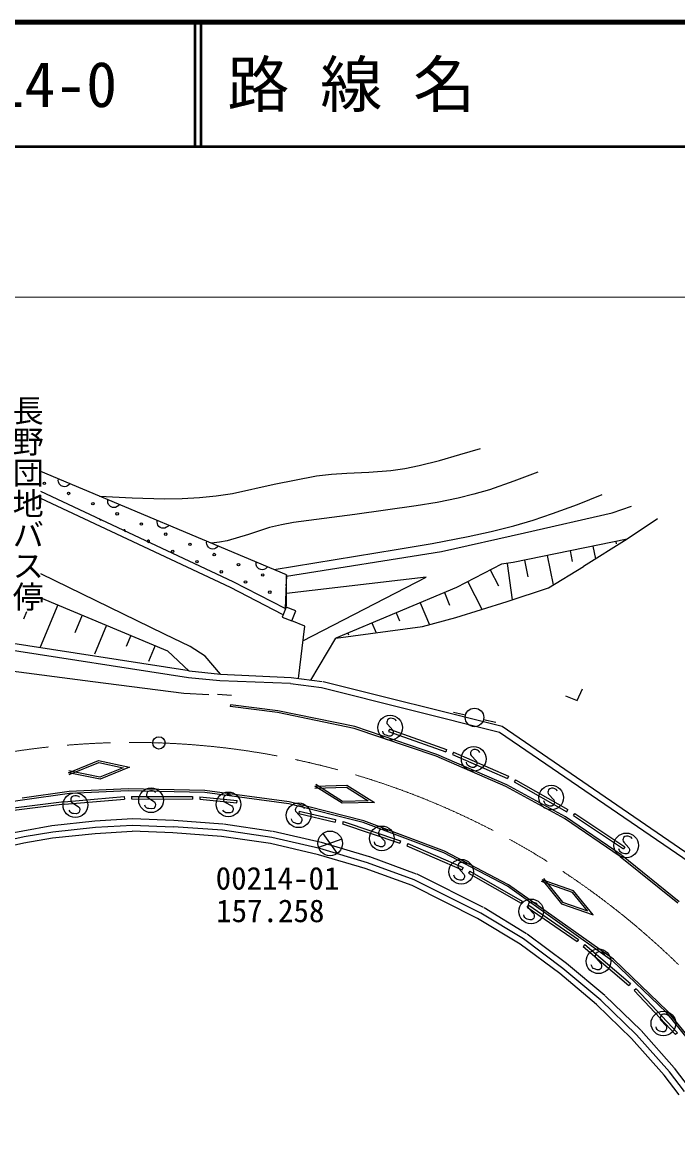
# Model space of a CAD drawing. Units: millimetres, scale not verified. Extents: x 40000 to 680000, y 20000 to 380000.
# Drawn here: x 163854 to 216688, y 290073 to 380000 of the extents above; entities that cross this region are included whole.
import ezdxf
from ezdxf.enums import TextEntityAlignment as Align

# ---------------------------------------------------------------- set-up
doc = ezdxf.new("R2010")
doc.units = ezdxf.units.MM
doc.header["$LTSCALE"] = 1000
doc.linetypes.add('CHAIN', pattern=[18.5, 12, -1.5, 3.5, -1.5])
for name, color, linetype, lineweight in [('M-BGD', 7, 'Continuous', 25), ('M-BMK', 2, 'CHAIN', 13), ('M-BMK-HTXT', 7, 'Continuous', 13), ('M-BMK-SRVR', 3, 'Continuous', 25), ('M-TTL', 2, 'Continuous', 140), ('M-TTL-LINE', 7, 'Continuous', 50)]:
    doc.layers.add(name, color=color, linetype=linetype, lineweight=lineweight)
doc.layers.add('M-TTL-TXT', color=7, linetype='Continuous')
doc.styles.add('@ＭＳ ゴシック', font='')
doc.styles.add('ＭＳ ゴシック', font='')
doc.styles.get('@ＭＳ ゴシック').set_extended_font_data('@MS Gothic')
doc.styles.get('ＭＳ ゴシック').set_extended_font_data('MS Gothic')

msp = doc.modelspace()

# ---------------------------------------------------------------- linework, layer by layer
at = {"layer": 'M-BGD'}
for p, q in [((199128, 345143), (199960, 345396)), ((199960, 345396), (200791, 345652)), ((195841, 344256), (197493, 344670)), ((197493, 344670), (199128, 345143)), ((185156, 335451), (165334, 343774)), ((187561, 343425), (188792, 343565)), ((188792, 343565), (190029, 343645)), ((190029, 343645), (191797, 343721)), ((191797, 343721), (193558, 343858)), ((193558, 343858), (194704, 344027)), ((194704, 344027), (195841, 344256)), ((205422, 343730), (203484, 342997)), ((166753, 343054), (166763, 343174)), ((166770, 342941), (166753, 343054)), ((166818, 342801), (166770, 342941)), ((166896, 342703), (166818, 342801)), ((166991, 342626), (166896, 342703)), ((167134, 342566), (166991, 342626)), ((167510, 342630), (167380, 342565)), ((167603, 342697), (167510, 342630)), ((167685, 342787), (167603, 342697)), ((180790, 342020), (184169, 342752)), ((184169, 342752), (187561, 343425)), ((203484, 342997), (201521, 342318)), ((180860, 334887), (165334, 342181)), ((167255, 342552), (167134, 342566)), ((167380, 342565), (167255, 342552)), ((170080, 341792), (172697, 341656)), ((178150, 341687), (179474, 341824)), ((179474, 341824), (180790, 342020)), ((200259, 341944), (198981, 341628)), ((201521, 342318), (200259, 341944)), ((208600, 341133), (210602, 341918)), ((180630, 334421), (165334, 341607)), ((170738, 341380), (170748, 341501)), ((170755, 341267), (170738, 341380)), ((170803, 341128), (170755, 341267)), ((170881, 341030), (170803, 341128)), ((170976, 340952), (170881, 341030)), ((171119, 340892), (170976, 340952)), ((171240, 340879), (171119, 340892)), ((171365, 340892), (171240, 340879)), ((171495, 340957), (171365, 340892)), ((171588, 341023), (171495, 340957)), ((171670, 341114), (171588, 341023)), ((172697, 341656), (175321, 341580)), ((175321, 341580), (176731, 341603)), ((176731, 341603), (178150, 341687)), ((195607, 341015), (190666, 340315)), ((197306, 341293), (195607, 341015)), ((198981, 341628), (197306, 341293)), ((206596, 340391), (208600, 341133)), ((211396, 340452), (212960, 340992)), ((190666, 340315), (185706, 339660)), ((204327, 338848), (211396, 340452)), ((205044, 339873), (206596, 340391)), ((215065, 339967), (212612, 338319)), ((174723, 339707), (174733, 339828)), ((174740, 339594), (174723, 339707)), ((174788, 339455), (174740, 339594)), ((174866, 339357), (174788, 339455)), ((174961, 339279), (174866, 339357)), ((175103, 339219), (174961, 339279)), ((175225, 339206), (175103, 339219)), ((175350, 339219), (175225, 339206)), ((175480, 339283), (175350, 339219)), ((175573, 339350), (175480, 339283)), ((175655, 339441), (175573, 339350)), ((183792, 339259), (182091, 338696)), ((184742, 339489), (183792, 339259)), ((185706, 339660), (184742, 339489)), ((201646, 338947), (203484, 339415)), ((203484, 339415), (205044, 339873)), ((178708, 338034), (178718, 338155)), ((180368, 338190), (179743, 338083)), ((182091, 338696), (180368, 338190)), ((196899, 337985), (199791, 338536)), ((197654, 337324), (204327, 338848)), ((199791, 338536), (201646, 338947)), ((212612, 338319), (203418, 336440)), ((212612, 338319), (209087, 336130)), ((211693, 338131), (211727, 337961)), ((178725, 337921), (178708, 338034)), ((178772, 337782), (178725, 337921)), ((178851, 337684), (178772, 337782)), ((178945, 337606), (178851, 337684)), ((179088, 337546), (178945, 337606)), ((179210, 337533), (179088, 337546)), ((179743, 338083), (179101, 338005)), ((179335, 337546), (179210, 337533)), ((179465, 337610), (179335, 337546)), ((179558, 337677), (179465, 337610)), ((179640, 337768), (179558, 337677)), ((185152, 335333), (197654, 337324)), ((189068, 336686), (194004, 337494)), ((194004, 337494), (196899, 337985)), ((208015, 337380), (208188, 336532)), ((209854, 337756), (210062, 336736)), ((182693, 336361), (182702, 336481)), ((182710, 336248), (182693, 336361)), ((184151, 335885), (189068, 336686)), ((203418, 336440), (202489, 336314)), ((202953, 336377), (203351, 333446)), ((204337, 336628), (204611, 335289)), ((206176, 337004), (206660, 334639)), ((175325, 330676), (165334, 335528)), ((182757, 336109), (182710, 336248)), ((182836, 336011), (182757, 336109)), ((182930, 335933), (182836, 336011)), ((183073, 335873), (182930, 335933)), ((183195, 335860), (183073, 335873)), ((183320, 335872), (183195, 335860)), ((183450, 335937), (183320, 335872)), ((183543, 336004), (183450, 335937)), ((183624, 336094), (183543, 336004)), ((185156, 335451), (185056, 332726)), ((185148, 332917), (185156, 335451)), ((202489, 336314), (198847, 334428)), ((201578, 335843), (202237, 334570)), ((206282, 334407), (209087, 336130)), ((185056, 332726), (180860, 334887)), ((196424, 335277), (185148, 333950)), ((186477, 330140), (196424, 335277)), ((199758, 334900), (200911, 332673)), ((184818, 332264), (180630, 334421)), ((198847, 334428), (189129, 330354)), ((197876, 334021), (198302, 333005)), ((202931, 333308), (206282, 334407)), ((166719, 333031), (165301, 329634)), ((165334, 333599), (175549, 329334)), ((185122, 332851), (184804, 332038)), ((185903, 332546), (185122, 332851)), ((195932, 333206), (196676, 331430)), ((198791, 332005), (202931, 333308)), ((164178, 332461), (163939, 331889)), ((168680, 332213), (168081, 330776)), ((184804, 332038), (185585, 331733)), ((185585, 331733), (185903, 332546)), ((193988, 332391), (194265, 331731)), ((196123, 331279), (198791, 332005)), ((170642, 331394), (169662, 329046)), ((186623, 331321), (185585, 331733)), ((186119, 327101), (186623, 331321)), ((189129, 330354), (196123, 331279)), ((192044, 331576), (192377, 330784)), ((172603, 330575), (172222, 329663)), ((177383, 329679), (175325, 330676)), ((187114, 326974), (189129, 330354)), ((190101, 330762), (190156, 330629)), ((177243, 327154), (161977, 329525)), ((177314, 327709), (162394, 330027)), ((174565, 329756), (174022, 328457)), ((175549, 329334), (177317, 327696)), ((178593, 328897), (177383, 329679)), ((179838, 327442), (178593, 328897)), ((169546, 326818), (162338, 327768)), ((177314, 327709), (179835, 327456)), ((179835, 327456), (185533, 327175)), ((176862, 325889), (169546, 326818)), ((179772, 326899), (177243, 327154)), ((185470, 326679), (179772, 326899)), ((185470, 326679), (187977, 326361)), ((185533, 327175), (188040, 326857)), ((188098, 326846), (202537, 323242)), ((178894, 325785), (176862, 325889)), ((180708, 325711), (179598, 325810)), ((187977, 326361), (202329, 322778)), ((207633, 325702), (208592, 325322)), ((208592, 325322), (209025, 326259)), ((180634, 324983), (180615, 324834)), ((184434, 324352), (180615, 324834)), ((184459, 324501), (180634, 324983)), ((190616, 323077), (184434, 324352)), ((190656, 323222), (184459, 324501)), ((193300, 323762), (193261, 323653)), ((193395, 323847), (193300, 323762)), ((193522, 323886), (193395, 323847)), ((193657, 323881), (193522, 323886)), ((193805, 323835), (193657, 323881)), ((193899, 323784), (193805, 323835)), ((193960, 323728), (193899, 323784)), ((199577, 324131), (198605, 324366)), ((201038, 323793), (202015, 323578)), ((197211, 320822), (190616, 323077)), ((197265, 320962), (190656, 323222)), ((192956, 322727), (192924, 322858)), ((193261, 323653), (193244, 323580)), ((193244, 323580), (193252, 323473)), ((193252, 323473), (193302, 323400)), ((193302, 323400), (193729, 322936)), ((193447, 322999), (193381, 322810)), ((193447, 322999), (198054, 321384)), ((193729, 322936), (193759, 322833)), ((193995, 323655), (193960, 323728)), ((202537, 323242), (220760, 310751)), ((193010, 322632), (192956, 322727)), ((193088, 322560), (193010, 322632)), ((193179, 322516), (193088, 322560)), ((193398, 322448), (193179, 322516)), ((193381, 322810), (197987, 321196)), ((193560, 322445), (193398, 322448)), ((193653, 322510), (193560, 322445)), ((193715, 322590), (193653, 322510)), ((193760, 322701), (193715, 322590)), ((193759, 322833), (193760, 322701)), ((202329, 322778), (220477, 310338)), ((198054, 321384), (197987, 321196)), ((198609, 321163), (198528, 320980)), ((198609, 321163), (203039, 319209)), ((199996, 321135), (199978, 321062)), ((199978, 321062), (199987, 320955)), ((200035, 321244), (199996, 321135)), ((200130, 321329), (200035, 321244)), ((200257, 321368), (200130, 321329)), ((200392, 321363), (200257, 321368)), ((200540, 321316), (200392, 321363)), ((200634, 321266), (200540, 321316)), ((200695, 321210), (200634, 321266)), ((200730, 321137), (200695, 321210)), ((167570, 319494), (170004, 320481)), ((167627, 319355), (170017, 320324)), ((170004, 320481), (172501, 319934)), ((170017, 320324), (171992, 319892)), ((202841, 318389), (197211, 320822)), ((202906, 318524), (197265, 320962)), ((198528, 320980), (202959, 319026)), ((199691, 320209), (199659, 320340)), ((199745, 320114), (199691, 320209)), ((199987, 320955), (200037, 320881)), ((200037, 320881), (200464, 320418)), ((200495, 320183), (200450, 320072)), ((200464, 320418), (200494, 320315)), ((200494, 320315), (200495, 320183)), ((170117, 318981), (167570, 319494)), ((170103, 319137), (167600, 319641)), ((171992, 319892), (170103, 319137)), ((172501, 319934), (170117, 318981)), ((199823, 320042), (199745, 320114)), ((199914, 319998), (199823, 320042)), ((200133, 319930), (199914, 319998)), ((200294, 319926), (200133, 319930)), ((200388, 319991), (200294, 319926)), ((200450, 320072), (200388, 319991)), ((187431, 318416), (190022, 318484)), ((189630, 317033), (187431, 318416)), ((189672, 317184), (187511, 318543)), ((190022, 318484), (192245, 317094)), ((207568, 315820), (202841, 318389)), ((207639, 315952), (202906, 318524)), ((203039, 319209), (202959, 319026)), ((203607, 318930), (203508, 318756)), ((203508, 318756), (207745, 316349)), ((203607, 318930), (207844, 316523)), ((167639, 317972), (163854, 317442)), ((167653, 317822), (163875, 317294)), ((167233, 317164), (172074, 317569)), ((172374, 318200), (167639, 317972)), ((172376, 318050), (167653, 317822)), ((167834, 317546), (167765, 317438)), ((167946, 317617), (167834, 317546)), ((168078, 317647), (167946, 317617)), ((168233, 317642), (168078, 317647)), ((168337, 317618), (168233, 317642)), ((168410, 317580), (168337, 317618)), ((168463, 317518), (168410, 317580)), ((172074, 317569), (172091, 317370)), ((178569, 318064), (172374, 318200)), ((178557, 317914), (172376, 318050)), ((172662, 317580), (172661, 317380)), ((172662, 317580), (177567, 317571)), ((173883, 317840), (173871, 317726)), ((173871, 317726), (173871, 317651)), ((173871, 317651), (173905, 317549)), ((173955, 317946), (173883, 317840)), ((173905, 317549), (173972, 317489)), ((174069, 318015), (173955, 317946)), ((173972, 317489), (174497, 317142)), ((174201, 318042), (174069, 318015)), ((174356, 318032), (174201, 318042)), ((174459, 318006), (174356, 318032)), ((174532, 317966), (174459, 318006)), ((174583, 317903), (174532, 317966)), ((177567, 317571), (177567, 317371)), ((178176, 317557), (178156, 317358)), ((178176, 317557), (181177, 317258)), ((185351, 317002), (178557, 317914)), ((185379, 317150), (178569, 318064)), ((180120, 317582), (180060, 317469)), ((180060, 317469), (180060, 317354)), ((180226, 317663), (180120, 317582)), ((180354, 317704), (180226, 317663)), ((180509, 317711), (180354, 317704)), ((180615, 317696), (180509, 317711)), ((180691, 317665), (180615, 317696)), ((180749, 317607), (180691, 317665)), ((187435, 318266), (189981, 318333)), ((189981, 318333), (191740, 317232)), ((206245, 318017), (206227, 317943)), ((206227, 317943), (206235, 317836)), ((206235, 317836), (206286, 317763)), ((206284, 318125), (206245, 318017)), ((206379, 318210), (206284, 318125)), ((206286, 317763), (206712, 317300)), ((206506, 318249), (206379, 318210)), ((206640, 318244), (206506, 318249)), ((206788, 318198), (206640, 318244)), ((206883, 318147), (206788, 318198)), ((206944, 318092), (206883, 318147)), ((206978, 318018), (206944, 318092)), ((163875, 317294), (160981, 316872)), ((167225, 317164), (162279, 316543)), ((167249, 316965), (162311, 316345)), ((167249, 316965), (172091, 317370)), ((167765, 317438), (167756, 317323)), ((167756, 317323), (167758, 317248)), ((167758, 317248), (167795, 317147)), ((167795, 317147), (167863, 317089)), ((167863, 317089), (168396, 316755)), ((168396, 316755), (168453, 316663)), ((168453, 316663), (168489, 316537)), ((172661, 317380), (177567, 317371)), ((173797, 316754), (173734, 316873)), ((173872, 316674), (173797, 316754)), ((173964, 316623), (173872, 316674)), ((174063, 316602), (173964, 316623)), ((174293, 316588), (174063, 316602)), ((174450, 316624), (174293, 316588)), ((174526, 316709), (174450, 316624)), ((174497, 317142), (174551, 317048)), ((174566, 316802), (174526, 316709)), ((174551, 317048), (174584, 316921)), ((174584, 316921), (174566, 316802)), ((178156, 317358), (181157, 317059)), ((180060, 317354), (180069, 317280)), ((180069, 317280), (180114, 317182)), ((180114, 317182), (180186, 317130)), ((180186, 317130), (180746, 316841)), ((180746, 316841), (180810, 316754)), ((180810, 316754), (180856, 316631)), ((180856, 316631), (180851, 316511)), ((181157, 317059), (181177, 317258)), ((191336, 315481), (185351, 317002)), ((191381, 315625), (185379, 317150)), ((185881, 316587), (185863, 316514)), ((185920, 316695), (185881, 316587)), ((186014, 316781), (185920, 316695)), ((186142, 316819), (186014, 316781)), ((186276, 316814), (186142, 316819)), ((186424, 316768), (186276, 316814)), ((186519, 316717), (186424, 316768)), ((186580, 316662), (186519, 316717)), ((186614, 316588), (186580, 316662)), ((192245, 317094), (189630, 317033)), ((191740, 317232), (189672, 317184)), ((205940, 317090), (205907, 317221)), ((205994, 316995), (205940, 317090)), ((206071, 316924), (205994, 316995)), ((206162, 316879), (206071, 316924)), ((206382, 316811), (206162, 316879)), ((206543, 316808), (206382, 316811)), ((206637, 316873), (206543, 316808)), ((206698, 316953), (206637, 316873)), ((206744, 317065), (206698, 316953)), ((206712, 317300), (206743, 317196)), ((206743, 317196), (206744, 317065)), ((167707, 316349), (167641, 316467)), ((167784, 316272), (167707, 316349)), ((167877, 316223), (167784, 316272)), ((167977, 316205), (167877, 316223)), ((168206, 316197), (167977, 316205)), ((168363, 316236), (168206, 316197)), ((168436, 316324), (168363, 316236)), ((168474, 316417), (168436, 316324)), ((168489, 316537), (168474, 316417)), ((172738, 315771), (169690, 315590)), ((176062, 315639), (172738, 315771)), ((180092, 316380), (180016, 316491)), ((180175, 316309), (180092, 316380)), ((180272, 316268), (180175, 316309)), ((180373, 316258), (180272, 316268)), ((180603, 316269), (180373, 316258)), ((180755, 316321), (180603, 316269)), ((180821, 316414), (180755, 316321)), ((180851, 316511), (180821, 316414)), ((185576, 315660), (185543, 315791)), ((185630, 315565), (185576, 315660)), ((185863, 316514), (185871, 316406)), ((185871, 316406), (185922, 316333)), ((185922, 316333), (186348, 315870)), ((186180, 316408), (186135, 316213)), ((186135, 316213), (189065, 315525)), ((186180, 316408), (189111, 315720)), ((186348, 315870), (186379, 315766)), ((186379, 315766), (186380, 315635)), ((189111, 315720), (189065, 315525)), ((212054, 312748), (207568, 315820)), ((212139, 312872), (207652, 315944)), ((207745, 316349), (207844, 316523)), ((208277, 316038), (208387, 316205)), ((208277, 316038), (212329, 313358)), ((208387, 316205), (212440, 313525)), ((163894, 314799), (160464, 314130)), ((166242, 315203), (163894, 314799)), ((163995, 314357), (166302, 314745)), ((169690, 315590), (166242, 315203)), ((166302, 314745), (169752, 315100)), ((169730, 314602), (172721, 314784)), ((169752, 315100), (172742, 315281)), ((175984, 314643), (172721, 314784)), ((172742, 315281), (176027, 315140)), ((179994, 314859), (176027, 315140)), ((180029, 315357), (176062, 315639)), ((183956, 314266), (179994, 314859)), ((184030, 314761), (180068, 315353)), ((187954, 313874), (184067, 314754)), ((185707, 315494), (185630, 315565)), ((185798, 315450), (185707, 315494)), ((186018, 315381), (185798, 315450)), ((186179, 315378), (186018, 315381)), ((186273, 315443), (186179, 315378)), ((186334, 315523), (186273, 315443)), ((186380, 315635), (186334, 315523)), ((189723, 315561), (189660, 315372)), ((189660, 315372), (194284, 313830)), ((189723, 315561), (194347, 314019)), ((197839, 313045), (191336, 315481)), ((197901, 313182), (191381, 315625)), ((192629, 314837), (192590, 314729)), ((192724, 314923), (192629, 314837)), ((192851, 314961), (192724, 314923)), ((192986, 314956), (192851, 314961)), ((193133, 314910), (192986, 314956)), ((193228, 314860), (193133, 314910)), ((193289, 314804), (193228, 314860)), ((193324, 314730), (193289, 314804)), ((160570, 313578), (163995, 314357)), ((162178, 313450), (163973, 313859)), ((163973, 313859), (166281, 314247)), ((166281, 314247), (169730, 314602)), ((179908, 314366), (175984, 314643)), ((183861, 313795), (179908, 314366)), ((187843, 313386), (183956, 314266)), ((189605, 314136), (187731, 313469)), ((191831, 312726), (187985, 313866)), ((188087, 314609), (189249, 312995)), ((192285, 313802), (192252, 313933)), ((192590, 314729), (192572, 314656)), ((192572, 314656), (192581, 314548)), ((192581, 314548), (192631, 314475)), ((192631, 314475), (193057, 314012)), ((193057, 314012), (193088, 313908)), ((193088, 313908), (193089, 313777)), ((194347, 314019), (194284, 313830)), ((212293, 314159), (212275, 314086)), ((212275, 314086), (212284, 313978)), ((212284, 313978), (212334, 313905)), ((212332, 314267), (212293, 314159)), ((212427, 314353), (212332, 314267)), ((212334, 313905), (212761, 313442)), ((212554, 314392), (212427, 314353)), ((212689, 314386), (212554, 314392)), ((212837, 314340), (212689, 314386)), ((212931, 314290), (212837, 314340)), ((212992, 314234), (212931, 314290)), ((213027, 314160), (212992, 314234)), ((187727, 312872), (183861, 313795)), ((191689, 312246), (187843, 313386)), ((192339, 313707), (192285, 313802)), ((192416, 313636), (192339, 313707)), ((192507, 313592), (192416, 313636)), ((192727, 313523), (192507, 313592)), ((192888, 313520), (192727, 313523)), ((192982, 313585), (192888, 313520)), ((193044, 313665), (192982, 313585)), ((193089, 313777), (193044, 313665)), ((194923, 313785), (194844, 313602)), ((194844, 313602), (199318, 311675)), ((194923, 313785), (199397, 311858)), ((202966, 310344), (197839, 313045)), ((203045, 310472), (197901, 313182)), ((211988, 313233), (211956, 313363)), ((212042, 313137), (211988, 313233)), ((212120, 313066), (212042, 313137)), ((212211, 313022), (212120, 313066)), ((212430, 312953), (212211, 313022)), ((212440, 313525), (212329, 313358)), ((212591, 312950), (212430, 312953)), ((212685, 313015), (212591, 312950)), ((212747, 313095), (212685, 313015)), ((212792, 313207), (212747, 313095)), ((212761, 313442), (212791, 313338)), ((212791, 313338), (212792, 313207)), ((191505, 311770), (187727, 312872)), ((195456, 310859), (191689, 312246)), ((195629, 311329), (191862, 312715)), ((199031, 312144), (198992, 312036)), ((199126, 312230), (199031, 312144)), ((199254, 312269), (199126, 312230)), ((199388, 312264), (199254, 312269)), ((199536, 312217), (199388, 312264)), ((199630, 312167), (199536, 312217)), ((199691, 312111), (199630, 312167)), ((199726, 312038), (199691, 312111)), ((212054, 312748), (216706, 309008)), ((212148, 312865), (216806, 309121)), ((195292, 310394), (191505, 311770)), ((201041, 308634), (195679, 311307)), ((198688, 311110), (198655, 311240)), ((198992, 312036), (198975, 311963)), ((198975, 311963), (198983, 311856)), ((198983, 311856), (199034, 311782)), ((199034, 311782), (199460, 311319)), ((199318, 311675), (199397, 311858)), ((199460, 311319), (199490, 311215)), ((199490, 311215), (199491, 311084)), ((199923, 311566), (199824, 311392)), ((199824, 311392), (204062, 308975)), ((199923, 311566), (204161, 309148)), ((200555, 307758), (195292, 310394)), ((200818, 308186), (195456, 310859)), ((198742, 311014), (198688, 311110)), ((198819, 310943), (198742, 311014)), ((198910, 310899), (198819, 310943)), ((199129, 310830), (198910, 310899)), ((199291, 310827), (199129, 310830)), ((199384, 310892), (199291, 310827)), ((199446, 310973), (199384, 310892)), ((199491, 311084), (199446, 310973)), ((211419, 304334), (202966, 310344)), ((211506, 304456), (203045, 310472)), ((208203, 309853), (205711, 310724)), ((205761, 310866), (207326, 308931)), ((208292, 309980), (205761, 310866)), ((205878, 310960), (207415, 309058)), ((209414, 308364), (208203, 309853)), ((209863, 308049), (208292, 309980)), ((204513, 306520), (201078, 308613)), ((204161, 309148), (204062, 308975)), ((204564, 308650), (204677, 308815)), ((204564, 308650), (208585, 305883)), ((204628, 308840), (204610, 308767)), ((204610, 308767), (204618, 308659)), ((204618, 308659), (204669, 308586)), ((204667, 308948), (204628, 308840)), ((204761, 309034), (204667, 308948)), ((204669, 308586), (205095, 308123)), ((204677, 308815), (208699, 306048)), ((204889, 309072), (204761, 309034)), ((205023, 309067), (204889, 309072)), ((205171, 309021), (205023, 309067)), ((205265, 308970), (205171, 309021)), ((205327, 308915), (205265, 308970)), ((205361, 308841), (205327, 308915)), ((207326, 308931), (209863, 308049)), ((207415, 309058), (209414, 308364)), ((203983, 305674), (200555, 307758)), ((204253, 306093), (200818, 308186)), ((204323, 307913), (204290, 308044)), ((204377, 307818), (204323, 307913)), ((204454, 307747), (204377, 307818)), ((204545, 307703), (204454, 307747)), ((204765, 307634), (204545, 307703)), ((204926, 307631), (204765, 307634)), ((205020, 307696), (204926, 307631)), ((205081, 307776), (205020, 307696)), ((205127, 307888), (205081, 307776)), ((205095, 308123), (205126, 308019)), ((205126, 308019), (205127, 307888)), ((207416, 303720), (204253, 306093)), ((207716, 304120), (204553, 306493)), ((208699, 306048), (208585, 305883)), ((207191, 303309), (203983, 305674)), ((209198, 305647), (209068, 305495)), ((209068, 305495), (212741, 302351)), ((209198, 305647), (212871, 302503)), ((210097, 304925), (210058, 304817)), ((210192, 305011), (210097, 304925)), ((210320, 305050), (210192, 305011)), ((210454, 305044), (210320, 305050)), ((210602, 304998), (210454, 305044)), ((210696, 304948), (210602, 304998)), ((210758, 304892), (210696, 304948)), ((210792, 304818), (210758, 304892)), ((210820, 301541), (207735, 304105)), ((209754, 303891), (209721, 304021)), ((210058, 304817), (210041, 304744)), ((210041, 304744), (210049, 304636)), ((210049, 304636), (210100, 304563)), ((210100, 304563), (210526, 304100)), ((210526, 304100), (210557, 303996)), ((210557, 303996), (210557, 303865)), ((215793, 300154), (211402, 304348)), ((215904, 300255), (211506, 304456)), ((210154, 300802), (207191, 303309)), ((210501, 301156), (207416, 303720)), ((209808, 303795), (209754, 303891)), ((209885, 303724), (209808, 303795)), ((209976, 303680), (209885, 303724)), ((210195, 303611), (209976, 303680)), ((210357, 303608), (210195, 303611)), ((210450, 303673), (210357, 303608)), ((210512, 303753), (210450, 303673)), ((210557, 303865), (210512, 303753)), ((212871, 302503), (212741, 302351)), ((213713, 298736), (210849, 301515)), ((213330, 302088), (213185, 301951)), ((213185, 301951), (216525, 298399)), ((213330, 302088), (216671, 298536)), ((212977, 298062), (210154, 300802)), ((213365, 298377), (210501, 301156)), ((215292, 299807), (215274, 299734)), ((215274, 299734), (215283, 299627)), ((215283, 299627), (215333, 299553)), ((215331, 299915), (215292, 299807)), ((215426, 300001), (215331, 299915)), ((215333, 299553), (215760, 299090)), ((215553, 300040), (215426, 300001)), ((215688, 300035), (215553, 300040)), ((215836, 299988), (215688, 300035)), ((221476, 293097), (215793, 300154)), ((215930, 299938), (215836, 299988)), ((221600, 293183), (215904, 300255)), ((215991, 299882), (215930, 299938)), ((216026, 299809), (215991, 299882)), ((216406, 295710), (213739, 298709)), ((214987, 298881), (214954, 299011)), ((215041, 298785), (214987, 298881)), ((215118, 298714), (215041, 298785)), ((215209, 298670), (215118, 298714)), ((215429, 298601), (215209, 298670)), ((215590, 298598), (215429, 298601)), ((215684, 298663), (215590, 298598)), ((215746, 298744), (215684, 298663)), ((215791, 298855), (215746, 298744)), ((215760, 299090), (215790, 298986)), ((215790, 298986), (215791, 298855)), ((215601, 295102), (212977, 298062)), ((216032, 295378), (213365, 298377)), ((216671, 298536), (216525, 298399)), ((216811, 293522), (215601, 295102)), ((217242, 293800), (216032, 295378)), ((217639, 294104), (216429, 295682))]:
    msp.add_line(p, q, dxfattribs=at)
for centre, radius in [((165633, 342835), 99.5), ((167588, 342014), 99.5), ((169544, 341193), 99.5), ((171500, 340372), 99.5), ((173456, 339550), 99.5), ((175412, 338729), 99.5), ((175979, 337340), 99.5), ((177368, 337908), 99.5), ((177935, 336519), 99.5), ((179324, 337087), 99.5), ((181280, 336265), 99.5), ((179891, 335698), 99.5), ((183236, 335444), 99.5), ((181847, 334877), 99.5), ((183803, 334055), 99.5), ((200306, 323955), 746), ((193507, 323131), 995), ((174870, 321904), 15), ((200242, 320613), 995), ((206490, 317495), 995), ((168131, 316885), 995), ((174235, 317278), 995), ((180470, 316948), 995), ((186126, 316065), 995), ((188667, 313800), 995), ((192835, 314207), 995), ((212539, 313637), 995), ((199238, 311514), 995), ((204873, 308318), 995), ((210304, 304295), 995), ((215538, 299285), 995)]:
    msp.add_circle(centre, radius, dxfattribs=at)
for centre, start, end in [((170112, 339804), 12.39966, 117.84973), ((172068, 338983), 325.03528, 165.21411), ((174024, 338162), 262.18243, 228.06696), ((185192, 334623), 129.47247, 226.30774)]:
    msp.add_arc(centre, 99.5, start, end, dxfattribs=at)
at = {"layer": 'M-BMK'}
msp.add_arc((172750, 258940), 63000, 12.04712, 112.31219, dxfattribs=at)
at = {"layer": 'M-BMK-HTXT'}
msp.add_line((61282, 357844), (451565, 357844), dxfattribs=at)
at = {"layer": 'M-BMK-SRVR'}
msp.add_circle((174870, 321904), 498, dxfattribs=at)
at = {"layer": 'M-TTL'}
msp.add_line((680000, 380000), (40000, 380000), dxfattribs=at)
at = {"layer": 'M-TTL-LINE'}
for p, q in [((177750, 380000), (177750, 370000)), ((178250, 380000), (178250, 370000)), ((40000, 370000), (680000, 370000))]:
    msp.add_line(p, q, dxfattribs=at)

# ---------------------------------------------------------------- texts
at = {"layer": 'M-BGD', "style": '@ＭＳ ゴシック'}
msp.add_text('長野団地バス停', height=1833, rotation=270, dxfattribs=at).set_placement((162834, 349961), align=Align.BOTTOM_LEFT)
at = {"layer": 'M-BGD', "style": 'ＭＳ ゴシック'}
for s, p in [('00214-01', (179443, 309524)), ('157.258', (179482, 306899))]:
    msp.add_text(s, height=1833, dxfattribs=at).set_placement(p, align=Align.BOTTOM_LEFT)
at = {"layer": 'M-TTL-TXT', "style": 'ＭＳ ゴシック'}
for s, p in [('路 線 名', (180380, 375000)), ('14-0', (161521, 375000))]:
    msp.add_text(s, height=3666, dxfattribs=at).set_placement(p, align=Align.MIDDLE_LEFT)

doc.saveas('drawing.dxf')
